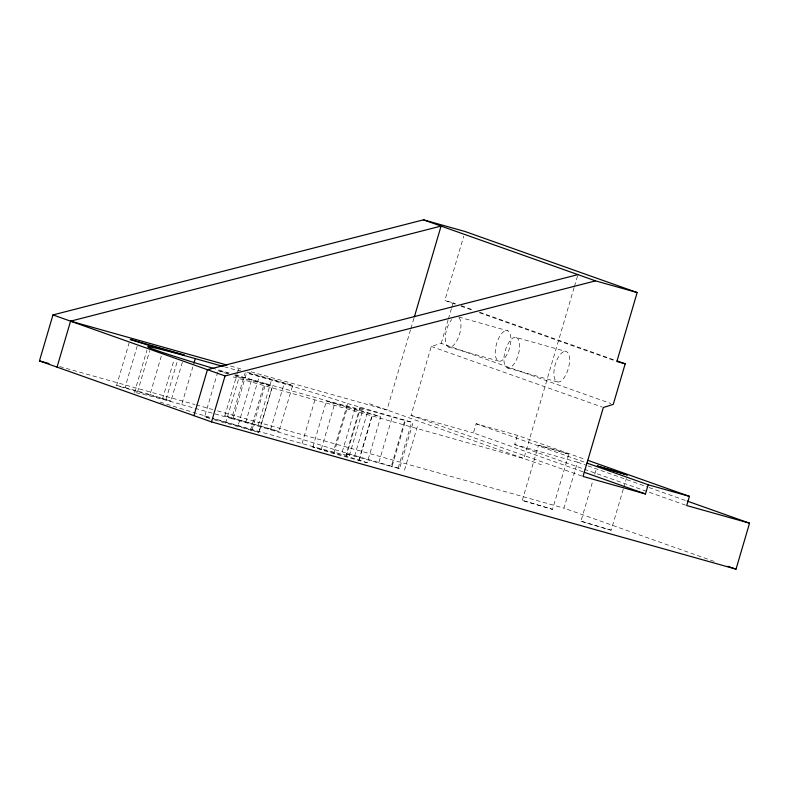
<?xml version="1.0" encoding="UTF-8"?>
<svg xmlns="http://www.w3.org/2000/svg" width="789" height="789" viewBox="0 0 789 789"><rect width="100%" height="100%" fill="white"/><g stroke="black" fill="none" stroke-linecap="round" stroke-linejoin="round"><path stroke-width="0.59" stroke-dasharray="3.94 2.96" d="M182.358 362.22L170.907 401.118L117.946 386.018L116.604 385.417L129.09 342.978M116.604 385.417L125.017 387.547L137.158 346.282M134.436 392.606L146.922 350.168M137.523 391.985L149.673 350.72M125.017 387.547L149.989 394.559L161.784 354.478M162.504 398.997L173.955 360.09M166.075 399.362L177.525 360.455M136.053 392.774A86.297 2.259 16.4 0 1 181.726 404.579L192.832 366.855M209.963 418.555L204.657 416.641L218.188 370.662L228.859 373.434M233.297 417.943L246.829 371.974L292.709 385.486L278.852 431.475L224.806 415.842L236.947 374.588M237.292 373.404L238.327 369.873L239.964 370.14M225.575 423.21L239.106 377.231L272.491 386.373L258.96 432.352L214.322 419.916M181.726 404.579L231.68 418.604L245.211 372.635M213.06 418.772L238.041 425.784L251.573 379.805L272.491 386.373M245.704 422.352L259.236 376.373M250.547 430.222L264.078 384.243M252.115 429.541L265.646 383.572L315.6 397.597A86.297 2.259 16.4 0 0 361.895 408.663L359.853 407.874L346.322 453.843L348.363 454.632A86.297 2.259 16.4 0 1 302.069 443.566L252.115 429.541A86.297 2.259 16.4 0 1 212.192 418.022M258.279 424.955L271.81 378.986M258.871 432.264L272.402 386.294M270.686 429.354L284.218 383.385M302.069 443.566L315.6 397.597M312.888 447.028L326.419 401.049L363.463 411.237L380.722 416.76L367.191 462.739L330.147 452.551L312.888 447.028L349.931 457.206L367.191 462.739M321.291 449.158L334.822 403.179M347.554 403.504L413.071 422.588L399.54 468.558L334.023 449.483L347.554 403.504L343.679 402.203A86.297 2.259 16.4 0 0 246.296 372.931M333.806 453.596L347.338 407.617L380.722 416.76M342.258 451.791L355.79 405.822M346.272 456.17L359.804 410.191M349.359 455.549L362.891 409.57M354.557 456.16L368.088 410.181M358.788 460.608L372.319 414.629M359.232 459.987L372.763 414.018M410.546 329.812L386.945 409.974L249.502 371.392M410.891 328.638L414.008 318.026M378.976 462.098L392.508 416.128M346.322 453.843L391.275 466.467L404.806 420.488L413.071 422.588M392.212 465.816L405.743 419.847M581.887 476.033L410.98 415.418L431.277 346.46L441.209 343.353L610.952 403.554M455.204 304.15L444.818 300.471L463.725 236.197M398.218 467.956L411.75 421.987M441.209 343.353L448.024 320.186M448.369 319.022L451.436 308.598M451.772 307.444L453.142 302.808L444.818 300.471M404.51 470.175L418.042 424.206M583.11 471.852L473.41 432.944L476.112 423.752L517.387 435.341L585.517 459.504M685.582 505.147L514.684 444.532L517.387 435.341M574.116 287.591L523.817 458.517L231.138 376.353M574.471 286.407L577.587 275.795M522.288 500.394L538.522 445.223L554.923 449.651L568.77 454.188L552.527 509.359L522.288 500.394L552.527 509.359M714.075 561.383L563.967 508.136L577.489 462.167L514.684 444.532M623.28 489.081L611.189 530.159L608.516 529.587L580.941 521.194L592.687 481.29M594.758 474.238L596.484 468.37M623.626 487.908L626.387 478.519M292.709 385.486L246.276 372.556M224.806 415.842L279.178 431.465M568.77 454.188L538.522 445.223M204.657 416.641L209.825 417.874M399.54 468.558L391.275 466.467M580.941 521.194L611.189 530.159M458.744 317.03L507.544 330.729A15.819 6.835 -74.3 0 1 506.43 355.464A15.819 6.835 -74.3 0 1 495.255 351.509A15.819 6.835 -74.3 0 1 507.544 330.729M516.243 337.505A15.819 6.835 -74.3 0 1 515.128 362.25A15.819 6.835 -74.3 0 1 503.954 358.285A15.819 6.835 -74.3 0 1 516.243 337.505L566.196 351.529A15.819 6.835 -74.3 0 1 565.082 376.274A15.819 6.835 -74.3 0 1 553.908 372.309A15.819 6.835 -74.3 0 1 566.196 351.529M448.655 347.052L498.609 361.076M507.307 367.852L557.261 381.876M410.98 415.418L473.41 432.944M230.546 366.066L243.574 369.725M224.303 366.757L238.239 370.672M359.853 407.874L404.806 420.488M234.54 375.031L251.573 379.805M59.619 366.55L194.903 404.53M196.096 404.865L212.705 409.53M217.448 410.862L563.967 508.136M347.338 407.617L326.419 401.049M239.106 377.231L233.524 375.633M149.989 394.559L170.907 401.118M238.041 425.784L258.96 432.352M227.853 373.937L218.188 370.662M334.023 449.483L330.147 448.172A86.297 2.259 16.4 0 0 231.68 418.604M453.142 302.808L455.45 303.627M461.22 305.668L473.923 310.176M479.702 312.227L615.962 360.553M460.983 306.201L473.686 310.708M479.456 312.75L615.716 361.076M431.277 346.46L602.185 407.075M476.112 423.752L585.813 462.66M577.489 462.167L586.73 465.441M587.884 465.855L647.937 487.148M649.091 487.563L686.035 500.66M369.351 403.731L541.412 464.751M240.645 370.751L238.327 369.873M459.099 317.819A15.819 6.835 -74.3 0 1 457.078 340.365A15.819 6.835 -74.3 0 1 445.765 342.988A15.819 6.835 -74.3 0 1 451.712 319.535M265.646 383.572A86.297 2.259 16.4 0 1 234.866 374.736M229.135 373.059A86.297 2.259 16.4 0 1 215.131 368.897M209.933 417.351A86.297 2.259 16.4 0 1 160.019 402.035"/><path stroke-width="1.18" d="M687.189 501.074L749.55 523.186L736.019 569.165L211.511 421.908L39.45 360.889L52.981 314.919L423.476 219.835L465.106 231.522L637.157 292.541L616.87 361.49L625.194 363.828L613.26 404.382L603.338 407.479L583.041 476.438L645.461 493.963L648.173 484.771L586.967 463.064M57.045 367.132L70.576 321.153L441.071 226.078L414.363 316.853M193.867 363.325L195.258 358.61L223.139 366.431M193.907 415.675L207.438 369.696L577.933 274.621M211.511 421.908L225.033 375.939L595.537 280.864L637.157 292.541M587.825 460.322L689.448 496.36L686.736 505.552L749.55 523.186M70.576 321.153L226.985 365.07M648.173 484.771L689.448 496.36M39.45 360.889L48.948 363.551M423.476 219.835L595.537 280.864M617.116 360.958L625.194 363.828M584.264 472.266L645.461 493.963M52.981 314.919L225.033 375.939M727.931 566.295L736.019 569.165M213.947 368.542A86.297 2.259 16.4 0 1 148.253 347.19A86.297 2.259 16.4 0 1 195.258 358.61M130.954 339.576L130.136 339.438L147.395 344.961L184.439 355.149L130.954 339.576M598.023 466.161L597.174 466.023L627.423 474.998L598.023 466.161"/></g></svg>
